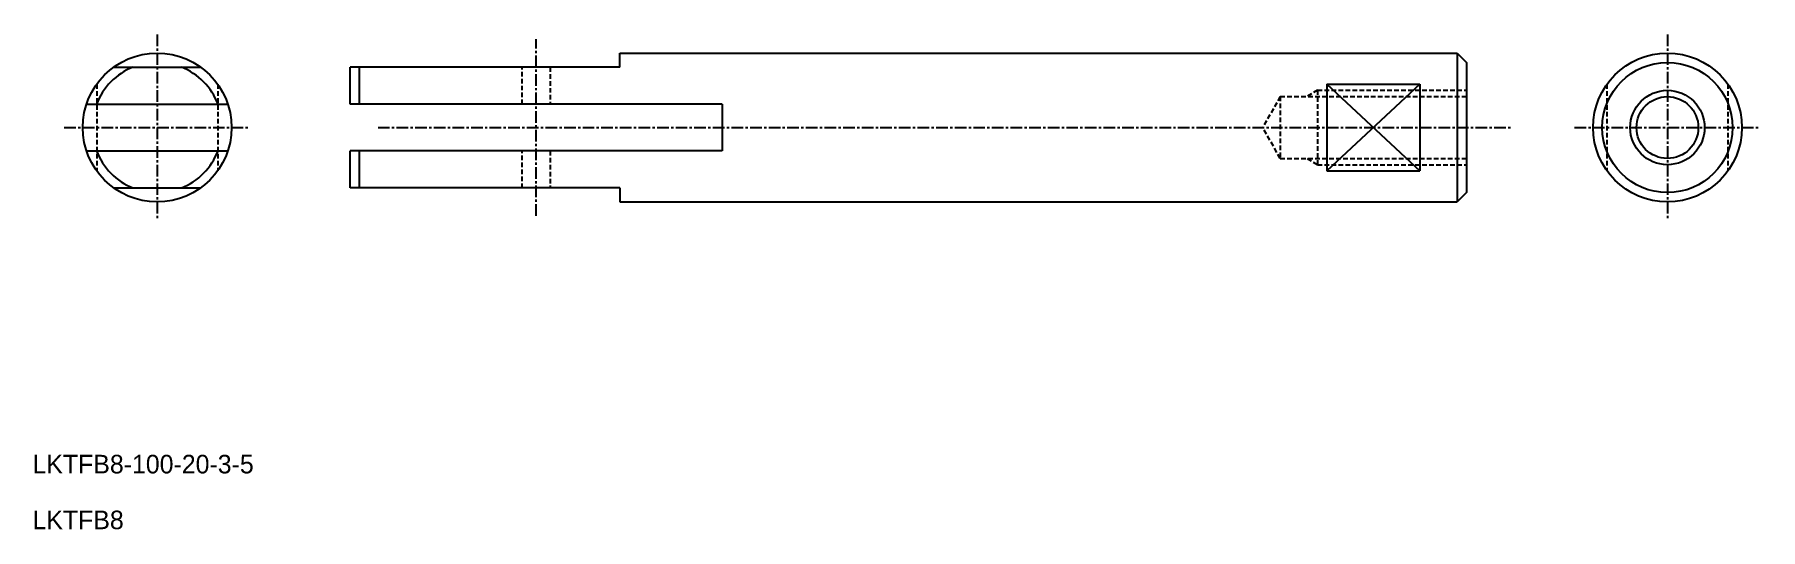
# Model space of a CAD drawing. Extents: x 295 to 481, y -5 to 49.
import ezdxf

# ---------------------------------------------------------------- set-up
doc = ezdxf.new("R2010")
doc.units = 0
doc.linetypes.add('CENTER', pattern=[2, 1.25, -0.25, 0.25, -0.25])
doc.linetypes.add('DASHED', pattern=[0.75, 0.5, -0.25])
doc.layers.get('0').update_dxf_attribs({"linetype": 'CONTINUOUS'})
doc.layers.add('CENTER', color=1, linetype='CENTER')

msp = doc.modelspace()

# ---------------------------------------------------------------- linework, layer by layer
at = {"color": 7, "linetype": 'CONTINUOUS'}
for p, q in [((358.1, 46.61), (448.1, 46.61)), ((358.1, 45.11), (358.1, 46.61)), ((448.1, 46.61), (448.1, 30.61)), ((448.1, 46.61), (449.1, 45.61)), ((303.7, 45.11), (313.03, 45.11)), ((358.1, 45.11), (329.1, 45.11)), ((329.1, 41.11), (329.1, 45.11)), ((330.1, 41.11), (330.1, 45.11)), ((449.1, 45.61), (449.1, 31.61)), ((444.1, 43.28), (434.1, 33.95)), ((434.1, 43.28), (444.1, 33.95)), ((434.1, 43.28), (434.1, 33.95)), ((434.1, 43.28), (444.1, 43.28)), ((444.1, 43.28), (444.1, 33.95)), ((300.76, 41.11), (315.96, 41.11)), ((369.1, 41.11), (329.1, 41.11)), ((369.1, 41.11), (369.1, 36.11)), ((300.76, 36.11), (315.96, 36.11)), ((369.1, 36.11), (329.1, 36.11)), ((329.1, 32.11), (329.1, 36.11)), ((330.1, 32.11), (330.1, 36.11)), ((434.1, 33.95), (444.1, 33.95)), ((303.7, 32.11), (313.03, 32.11)), ((358.1, 32.11), (329.1, 32.11)), ((358.1, 32.11), (358.1, 30.61)), ((449.1, 31.61), (448.1, 30.61)), ((358.1, 30.61), (448.1, 30.61))]:
    msp.add_line(p, q, dxfattribs=at)
at = {"color": 3, "linetype": 'DASHED'}
for p, q in [((347.6, 41.11), (347.6, 45.11)), ((350.6, 45.11), (350.6, 41.11)), ((301.86, 43.28), (301.86, 33.95)), ((314.86, 43.28), (314.86, 33.95)), ((464.22, 43.28), (464.22, 33.95)), ((477.22, 43.28), (477.22, 33.95)), ((429.1, 41.93), (427.19, 38.61)), ((429.1, 41.93), (429.1, 35.29)), ((429.1, 41.93), (449.1, 41.93)), ((433.1, 42.61), (431.93, 41.93)), ((433.1, 42.61), (433.1, 34.61)), ((433.1, 42.61), (449.1, 42.61)), ((429.1, 35.29), (427.19, 38.61)), ((347.6, 32.11), (347.6, 36.11)), ((350.6, 36.11), (350.6, 32.11)), ((429.1, 35.29), (449.1, 35.29)), ((433.1, 34.61), (431.93, 35.29)), ((433.1, 34.61), (449.1, 34.61))]:
    msp.add_line(p, q, dxfattribs=at)
at = {"color": 7, "linetype": 'CONTINUOUS'}
for centre, radius in [((308.36, 38.61), 8), ((470.72, 38.61), 8), ((470.72, 38.61), 7), ((470.72, 38.61), 3.32)]:
    msp.add_circle(centre, radius, dxfattribs=at)
at = {"color": 3, "linetype": 'CONTINUOUS'}
msp.add_circle((470.72, 38.61), 4, dxfattribs=at)
at = {"color": 7, "linetype": 'CONTINUOUS'}
for start, end in [(111.7868, 159.0752), (20.9248, 68.2132), (200.9248, 248.2132), (291.7868, 339.0752)]:
    msp.add_arc((308.36, 38.61), 7, start, end, dxfattribs=at)
at = {"layer": 'CENTER', "color": 1, "linetype": 'CENTER'}
for p, q in [((308.36, 48.61), (308.36, 28.61)), ((470.72, 48.61), (470.72, 28.61)), ((349.1, 29.11), (349.1, 48.11)), ((298.36, 38.61), (318.36, 38.61)), ((332.1, 38.61), (454.1, 38.61)), ((460.72, 38.61), (480.72, 38.61))]:
    msp.add_line(p, q, dxfattribs=at)

# ---------------------------------------------------------------- texts
at = {"color": 7, "linetype": 'CONTINUOUS'}
for s, p in [('LKTFB8-100-20-3-5', (294.95, 1.42)), ('LKTFB8', (294.95, -4.58))]:
    msp.add_text(s, height=2, dxfattribs=at).set_placement(p)

doc.saveas('drawing.dxf')
